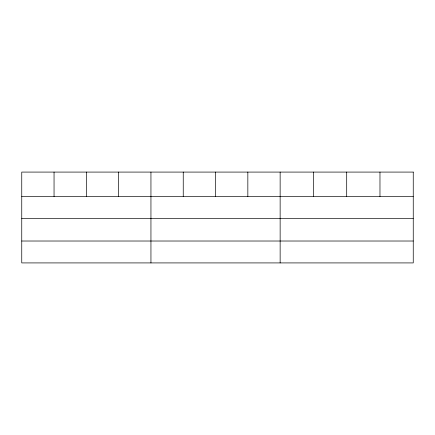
<?xml version="1.0" encoding="UTF-8"?>
<svg xmlns="http://www.w3.org/2000/svg" width="435" height="435" viewBox="0 0 435 435"><rect width="100%" height="100%" fill="white"/><g stroke="black" fill="none" stroke-linecap="round" stroke-linejoin="round"><path stroke-width="0.65" d="M21.75 196.555L413.25 196.555M21.75 218.457L413.25 218.457M21.75 241.017L413.25 241.017M379.972 172.081L379.972 196.555M346.695 172.081L346.695 196.555M313.417 172.081L313.417 196.555M280.14 172.081L280.14 262.919M247.841 172.081L247.841 196.555M215.542 172.081L215.542 196.555M183.244 172.081L183.244 196.555M150.945 172.081L150.945 262.919M118.646 172.081L118.646 196.555M86.347 172.081L86.347 196.555M54.049 172.081L54.049 196.555M413.25 172.081L21.75 172.081L21.75 262.919L413.25 262.919L413.25 172.081"/></g></svg>
